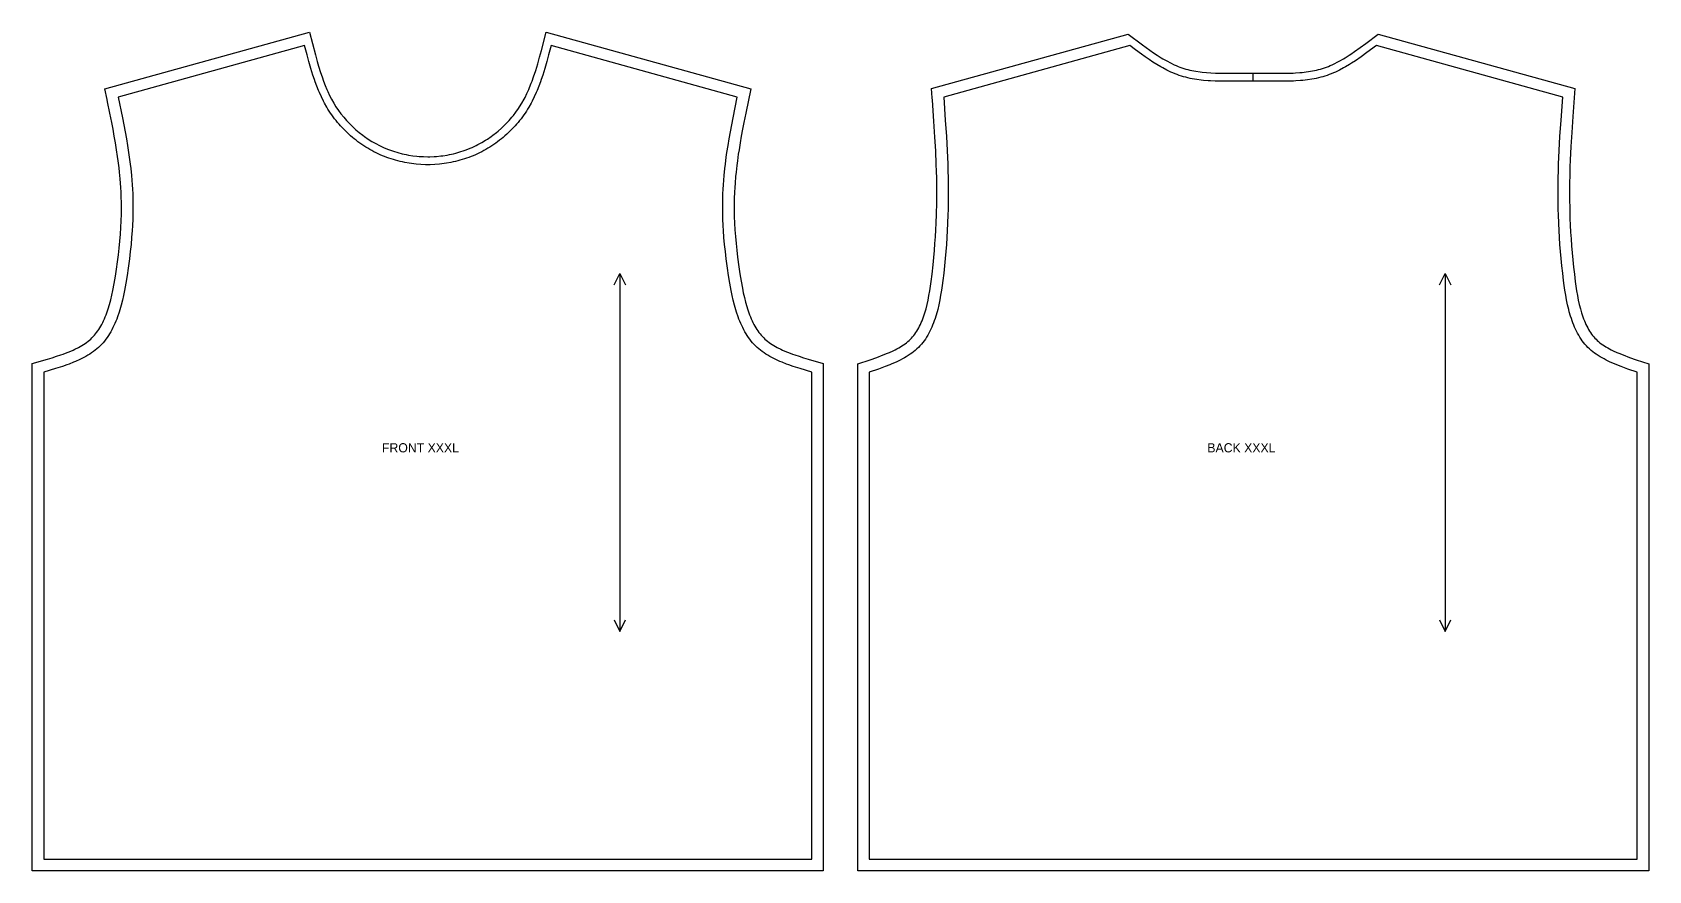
# Model space of a CAD drawing. Extents: x 24 to 1435, y 28 to 2189.
# Drawn here: x 25 to 1435, y 1457 to 2189 of the extents above; entities that cross this region are included whole.
import ezdxf

# ---------------------------------------------------------------- set-up
doc = ezdxf.new("R2010")
doc.units = 0
for name, color, linetype in [('CUT', 7, 'CONTINUOUS'), ('GRAIN', 3, 'CONTINUOUS'), ('NOTCH', 1, 'CONTINUOUS'), ('SEW', 5, 'CONTINUOUS'), ('TEXT', 2, 'CONTINUOUS')]:
    doc.layers.add(name, color=color, linetype=linetype)

msp = doc.modelspace()

# ---------------------------------------------------------------- linework, layer by layer
at = {"layer": 'CUT'}
for points in [[(90.204, 2129.991), (88.327, 2139.144), (266.711, 2188.542), (271.91, 2168.82), (273.544, 2162.935), (274.674, 2159.061), (276.455, 2153.335), (277.713, 2149.582), (279.038, 2145.887), (280.439, 2142.254), (281.924, 2138.689), (282.701, 2136.933), (284.33, 2133.476), (286.064, 2130.098), (287.914, 2126.8), (289.888, 2123.586), (291.987, 2120.466), (294.225, 2117.419), (296.595, 2114.452), (299.092, 2111.571), (300.386, 2110.165), (303.062, 2107.425), (305.849, 2104.787), (307.282, 2103.508), (310.224, 2101.034), (313.262, 2098.678), (314.815, 2097.545), (317.984, 2095.375), (321.233, 2093.337), (324.555, 2091.437), (327.943, 2089.679), (331.374, 2088.077), (334.867, 2086.618), (336.635, 2085.942), (340.209, 2084.699), (343.83, 2083.601), (347.492, 2082.648), (351.19, 2081.84), (353.05, 2081.491), (356.789, 2080.903), (360.549, 2080.461), (362.435, 2080.295), (366.215, 2080.074), (370, 2080), (371.893, 2080.018), (375.676, 2080.166), (377.565, 2080.295), (381.333, 2080.663), (383.211, 2080.903), (386.95, 2081.491), (388.81, 2081.84), (392.508, 2082.648), (394.344, 2083.106), (397.986, 2084.132), (401.585, 2085.303), (403.365, 2085.942), (406.887, 2087.33), (408.626, 2088.077), (412.057, 2089.679), (413.759, 2090.54), (417.115, 2092.37), (420.401, 2094.34), (422.016, 2095.375), (425.185, 2097.545), (426.738, 2098.678), (429.776, 2101.034), (431.259, 2102.257), (434.151, 2104.787), (436.938, 2107.425), (439.614, 2110.165), (440.908, 2111.571), (443.405, 2114.452), (444.606, 2115.925), (446.911, 2118.933), (449.08, 2122.017), (450.112, 2123.586), (452.086, 2126.8), (453.936, 2130.098), (454.817, 2131.777), (456.497, 2135.195), (458.076, 2138.689), (458.829, 2140.463), (460.271, 2144.062), (460.962, 2145.887), (462.287, 2149.582), (464.151, 2155.231), (465.896, 2160.993), (467.552, 2166.849), (469.152, 2172.783), (473.289, 2188.542), (651.673, 2139.144), (647.334, 2117.922), (645.742, 2109.916), (644.591, 2103.933), (643.488, 2097.97), (642.444, 2092.028), (641.469, 2086.108), (640.862, 2082.174), (640.024, 2076.293), (639.518, 2072.386), (638.844, 2066.547), (638.456, 2062.669), (637.974, 2056.874), (637.721, 2053.028), (637.524, 2049.182), (637.327, 2043.409), (637.262, 2039.555), (637.26, 2033.761), (637.369, 2027.945), (637.587, 2022.101), (637.911, 2016.222), (638.337, 2010.303), (638.862, 2004.336), (639.483, 1998.315), (640.197, 1992.235), (641.288, 1984.026), (642.21, 1977.763), (643.229, 1971.444), (644.367, 1965.191), (645.208, 1961.086), (646.125, 1957.053), (647.126, 1953.106), (648.218, 1949.265), (648.801, 1947.389), (650.043, 1943.737), (650.704, 1941.965), (651.392, 1940.232), (652.108, 1938.539), (652.851, 1936.889), (653.624, 1935.284), (654.425, 1933.724), (655.256, 1932.212), (656.115, 1930.749), (657.005, 1929.335), (657.925, 1927.973), (658.875, 1926.663), (659.856, 1925.405), (660.869, 1924.2), (661.915, 1923.047), (663, 1921.942), (664.089, 1920.916), (665.233, 1919.918), (666.429, 1918.948), (667.678, 1918.004), (668.979, 1917.087), (670.331, 1916.195), (671.734, 1915.327), (673.187, 1914.482), (674.688, 1913.66), (677.828, 1912.082), (679.464, 1911.325), (682.86, 1909.866), (684.615, 1909.164), (688.229, 1907.806), (690.084, 1907.148), (693.88, 1905.868), (697.776, 1904.624), (701.755, 1903.404), (715, 1899.464), (715, 1457), (25, 1457), (25, 1899.464), (38.245, 1903.404), (42.224, 1904.624), (46.12, 1905.868), (49.916, 1907.148), (51.771, 1907.806), (55.385, 1909.164), (57.14, 1909.866), (60.536, 1911.325), (62.172, 1912.082), (65.312, 1913.66), (66.813, 1914.482), (68.266, 1915.327), (69.669, 1916.195), (71.021, 1917.087), (72.322, 1918.004), (73.571, 1918.948), (74.767, 1919.918), (75.911, 1920.916), (77, 1921.942), (78.085, 1923.047), (79.131, 1924.2), (80.144, 1925.405), (81.125, 1926.663), (82.075, 1927.973), (82.995, 1929.335), (83.885, 1930.749), (84.744, 1932.212), (85.575, 1933.724), (86.376, 1935.284), (87.149, 1936.889), (87.892, 1938.539), (88.608, 1940.232), (89.296, 1941.965), (90.591, 1945.546), (91.199, 1947.389), (92.34, 1951.172), (93.386, 1955.068), (94.344, 1959.06), (95.221, 1963.131), (96.407, 1969.349), (97.462, 1975.653), (98.415, 1981.954), (99.277, 1988.146), (100.051, 1994.269), (100.734, 2000.328), (101.324, 2006.33), (101.816, 2012.281), (102.208, 2018.186), (102.497, 2024.053), (102.68, 2029.887), (102.752, 2035.695), (102.738, 2039.555), (102.62, 2045.334), (102.476, 2049.182), (102.279, 2053.028), (102.026, 2056.874), (101.718, 2060.734), (101.156, 2066.547), (100.718, 2070.437), (99.976, 2076.293), (99.427, 2080.211), (98.531, 2086.108), (97.556, 2092.028), (96.512, 2097.97), (95.409, 2103.933), (94.258, 2109.916), (92.666, 2117.922), (90.617, 2127.975)], [(810.026, 2131.275), (809.432, 2139.45), (980.93, 2186.942), (993.304, 2177.655), (996.581, 2175.248), (999.85, 2172.905), (1003.115, 2170.639), (1006.378, 2168.467), (1009.643, 2166.402), (1011.277, 2165.415), (1014.55, 2163.539), (1017.831, 2161.806), (1021.124, 2160.228), (1022.776, 2159.501), (1024.432, 2158.817), (1026.093, 2158.178), (1027.76, 2157.585), (1029.449, 2157.034), (1031.157, 2156.524), (1032.884, 2156.055), (1034.631, 2155.625), (1038.185, 2154.874), (1039.99, 2154.551), (1043.658, 2154.003), (1045.519, 2153.774), (1049.294, 2153.4), (1053.135, 2153.128), (1057.04, 2152.945), (1061.002, 2152.837), (1067.045, 2152.786), (1073.193, 2152.826), (1085.752, 2152.981), (1092.127, 2152.995), (1106.807, 2152.826), (1112.955, 2152.786), (1116.997, 2152.806), (1120.986, 2152.882), (1124.92, 2153.026), (1126.865, 2153.128), (1130.706, 2153.4), (1132.602, 2153.574), (1136.342, 2154.003), (1138.185, 2154.261), (1141.815, 2154.874), (1143.602, 2155.232), (1145.369, 2155.625), (1147.116, 2156.055), (1148.843, 2156.524), (1150.551, 2157.034), (1152.24, 2157.585), (1153.907, 2158.178), (1155.568, 2158.817), (1157.224, 2159.501), (1158.876, 2160.228), (1160.524, 2160.996), (1163.811, 2162.654), (1165.45, 2163.539), (1168.723, 2165.415), (1170.357, 2166.402), (1173.622, 2168.467), (1175.253, 2169.54), (1178.517, 2171.761), (1183.419, 2175.248), (1188.339, 2178.877), (1199.07, 2186.942), (1370.568, 2139.45), (1368.812, 2115.106), (1367.867, 2101.027), (1367.157, 2089.027), (1366.577, 2077.106), (1366.348, 2071.179), (1366.164, 2065.278), (1365.973, 2055.482), (1365.932, 2049.59), (1365.95, 2043.709), (1366.111, 2033.913), (1366.36, 2026.056), (1366.617, 2020.139), (1366.936, 2014.193), (1367.316, 2008.208), (1367.76, 2002.176), (1368.267, 1996.088), (1368.839, 1989.938), (1369.476, 1983.715), (1370.175, 1977.439), (1370.944, 1971.196), (1371.513, 1967.061), (1372.14, 1962.966), (1372.834, 1958.928), (1373.605, 1954.963), (1374.463, 1951.088), (1375.414, 1947.32), (1376.466, 1943.675), (1377.031, 1941.904), (1378.246, 1938.476), (1378.896, 1936.822), (1379.575, 1935.211), (1380.283, 1933.645), (1381.021, 1932.124), (1381.789, 1930.651), (1382.587, 1929.227), (1383.417, 1927.853), (1384.277, 1926.529), (1385.168, 1925.256), (1386.092, 1924.034), (1387.049, 1922.864), (1388.039, 1921.745), (1389.067, 1920.675), (1390.137, 1919.649), (1391.265, 1918.652), (1392.451, 1917.68), (1393.695, 1916.733), (1394.996, 1915.81), (1396.355, 1914.909), (1397.769, 1914.03), (1399.236, 1913.173), (1400.756, 1912.337), (1402.326, 1911.52), (1403.944, 1910.723), (1407.314, 1909.18), (1409.062, 1908.433), (1412.668, 1906.979), (1418.318, 1904.879), (1424.196, 1902.833), (1435, 1899.172), (1435, 1457), (745, 1457), (745, 1899.172), (755.804, 1902.833), (761.682, 1904.879), (767.332, 1906.979), (770.938, 1908.433), (772.686, 1909.18), (776.056, 1910.723), (777.674, 1911.52), (779.244, 1912.337), (780.764, 1913.173), (782.231, 1914.03), (783.645, 1914.909), (785.004, 1915.81), (786.305, 1916.733), (787.549, 1917.68), (788.735, 1918.652), (789.863, 1919.649), (790.933, 1920.675), (791.961, 1921.745), (792.951, 1922.864), (793.908, 1924.034), (794.832, 1925.256), (795.723, 1926.529), (796.583, 1927.853), (797.413, 1929.227), (798.211, 1930.651), (798.979, 1932.124), (799.717, 1933.645), (800.425, 1935.211), (801.104, 1936.822), (801.754, 1938.476), (802.375, 1940.17), (802.969, 1941.904), (804.073, 1945.481), (804.586, 1947.32), (805.537, 1951.088), (806.395, 1954.963), (807.166, 1958.928), (807.86, 1962.966), (808.487, 1967.061), (809.056, 1971.196), (809.825, 1977.439), (810.744, 1985.798), (811.359, 1991.995), (811.909, 1998.124), (812.395, 2004.192), (812.818, 2010.207), (813.178, 2016.179), (813.476, 2022.115), (813.778, 2029.988), (814.005, 2039.792), (814.062, 2045.669), (814.061, 2051.552), (813.93, 2061.358), (813.78, 2067.242), (813.581, 2073.152), (813.053, 2085.044), (812.382, 2097.019), (811.468, 2111.076), (810.174, 2129.25)]]:
    msp.add_lwpolyline(points, close=True, dxfattribs=at)
at = {"layer": 'GRAIN'}
for points in [[(532.5, 1968.2), (537.5, 1978.2), (542.5, 1968.2)], [(537.5, 1978.2), (537.5, 1665.8)], [(1252.5, 1968.2), (1257.5, 1978.2), (1262.5, 1968.2)], [(1257.5, 1978.2), (1257.5, 1665.8)], [(532.5, 1675.8), (537.5, 1665.8), (542.5, 1675.8)], [(1252.5, 1675.8), (1257.5, 1665.8), (1262.5, 1675.8)]]:
    msp.add_lwpolyline(points, dxfattribs=at)
at = {"layer": 'NOTCH'}
msp.add_lwpolyline([(1090, 2146), (1090, 2153)], dxfattribs=at)
at = {"layer": 'SEW'}
for points in [[(100, 2132), (103.676, 2113.85), (104.852, 2107.804), (105.986, 2101.76), (107.067, 2095.721), (108.084, 2089.685), (109.027, 2083.655), (109.61, 2079.638), (110.406, 2073.617), (110.881, 2069.608), (111.5, 2063.6), (111.847, 2059.599), (112.138, 2055.605), (112.371, 2051.618), (112.548, 2047.633), (112.71, 2041.653), (112.751, 2037.663), (112.715, 2031.669), (112.564, 2025.658), (112.303, 2019.625), (112.069, 2015.587), (111.631, 2009.504), (111.092, 2003.383), (110.456, 1997.218), (109.726, 1991.003), (108.614, 1982.628), (107.675, 1976.247), (106.629, 1969.762), (105.448, 1963.276), (104.567, 1958.979), (103.599, 1954.719), (102.532, 1950.514), (101.356, 1946.377), (100.723, 1944.34), (99.361, 1940.336), (98.629, 1938.373), (97.861, 1936.44), (97.056, 1934.537), (96.213, 1932.667), (95.33, 1930.831), (94.406, 1929.032), (93.439, 1927.271), (92.428, 1925.551), (91.371, 1923.873), (90.268, 1922.239), (89.116, 1920.651), (87.915, 1919.111), (86.663, 1917.622), (85.358, 1916.184), (84, 1914.8), (82.628, 1913.508), (81.206, 1912.267), (79.735, 1911.074), (78.219, 1909.928), (76.658, 1908.827), (75.054, 1907.769), (73.41, 1906.751), (71.728, 1905.773), (70.009, 1904.832), (68.255, 1903.926), (66.469, 1903.053), (62.805, 1901.398), (60.932, 1900.613), (57.112, 1899.116), (55.169, 1898.401), (51.228, 1897.027), (45.205, 1895.079), (35, 1892), (35, 1467), (705, 1467), (705, 1892), (694.795, 1895.079), (688.772, 1897.027), (684.831, 1898.401), (682.888, 1899.116), (679.068, 1900.613), (677.195, 1901.398), (673.531, 1903.053), (671.745, 1903.926), (669.991, 1904.832), (668.272, 1905.773), (666.59, 1906.751), (664.946, 1907.769), (663.342, 1908.827), (661.781, 1909.928), (660.265, 1911.074), (658.794, 1912.267), (657.372, 1913.508), (656, 1914.8), (654.642, 1916.184), (653.337, 1917.622), (652.085, 1919.111), (650.884, 1920.651), (649.732, 1922.239), (648.629, 1923.873), (647.572, 1925.551), (646.561, 1927.271), (645.594, 1929.032), (644.67, 1930.831), (643.787, 1932.667), (642.944, 1934.537), (642.139, 1936.44), (641.371, 1938.373), (640.639, 1940.336), (639.277, 1944.34), (638.644, 1946.377), (637.468, 1950.514), (636.401, 1954.719), (635.433, 1958.979), (634.552, 1963.276), (633.371, 1969.762), (632.325, 1976.247), (631.386, 1982.628), (630.274, 1991.003), (629.544, 1997.218), (628.908, 2003.383), (628.369, 2009.504), (627.931, 2015.587), (627.697, 2019.625), (627.436, 2025.658), (627.285, 2031.669), (627.249, 2037.663), (627.29, 2041.653), (627.452, 2047.633), (627.629, 2051.618), (627.862, 2055.605), (628.153, 2059.599), (628.5, 2063.6), (629.119, 2069.608), (629.594, 2073.617), (630.39, 2079.638), (630.973, 2083.655), (631.916, 2089.685), (632.933, 2095.721), (634.014, 2101.76), (635.148, 2107.804), (636.324, 2113.85), (640, 2132), (477.5, 2177), (475.385, 2168.986), (473.749, 2163), (472.033, 2157.057), (470.202, 2151.172), (468.901, 2147.29), (468.222, 2145.364), (466.803, 2141.544), (465.291, 2137.771), (464.498, 2135.904), (462.829, 2132.211), (461.044, 2128.58), (460.104, 2126.788), (458.123, 2123.257), (457.08, 2121.519), (456, 2119.8), (454.888, 2118.109), (453.738, 2116.439), (452.553, 2114.789), (451.332, 2113.162), (450.075, 2111.556), (448.785, 2109.974), (447.462, 2108.416), (446.106, 2106.882), (444.718, 2105.374), (443.299, 2103.892), (441.849, 2102.437), (440.371, 2101.009), (438.863, 2099.61), (437.327, 2098.239), (435.764, 2096.899), (434.174, 2095.589), (432.559, 2094.31), (430.918, 2093.063), (429.253, 2091.849), (427.565, 2090.668), (425.854, 2089.521), (424.121, 2088.41), (422.366, 2087.334), (420.591, 2086.294), (418.796, 2085.291), (416.982, 2084.326), (415.15, 2083.4), (413.311, 2082.518), (411.456, 2081.675), (409.585, 2080.871), (407.699, 2080.105), (405.798, 2079.379), (403.884, 2078.691), (401.957, 2078.043), (400.018, 2077.433), (398.068, 2076.863), (396.107, 2076.332), (394.137, 2075.84), (392.157, 2075.387), (390.169, 2074.973), (386.171, 2074.264), (384.163, 2073.968), (380.132, 2073.494), (376.085, 2073.178), (372.029, 2073.02), (370, 2073), (367.971, 2073.02), (363.915, 2073.178), (359.868, 2073.494), (355.837, 2073.968), (353.829, 2074.264), (349.831, 2074.973), (347.843, 2075.387), (345.863, 2075.84), (343.893, 2076.332), (341.932, 2076.863), (339.982, 2077.433), (338.043, 2078.043), (336.116, 2078.691), (334.202, 2079.379), (332.301, 2080.105), (330.415, 2080.871), (328.544, 2081.675), (326.689, 2082.518), (324.85, 2083.4), (323.018, 2084.326), (321.204, 2085.291), (319.409, 2086.294), (317.634, 2087.334), (315.879, 2088.41), (314.146, 2089.521), (312.435, 2090.668), (310.747, 2091.849), (309.082, 2093.063), (307.441, 2094.31), (305.826, 2095.589), (304.236, 2096.899), (302.673, 2098.239), (301.137, 2099.61), (299.629, 2101.009), (298.151, 2102.437), (296.701, 2103.892), (295.282, 2105.374), (293.894, 2106.882), (292.538, 2108.416), (291.215, 2109.974), (289.925, 2111.556), (288.668, 2113.162), (287.447, 2114.789), (286.262, 2116.439), (285.112, 2118.109), (284, 2119.8), (282.92, 2121.519), (281.877, 2123.257), (279.896, 2126.788), (278.956, 2128.58), (277.171, 2132.211), (275.502, 2135.904), (274.709, 2137.771), (273.197, 2141.544), (271.778, 2145.364), (271.099, 2147.29), (269.798, 2151.172), (267.967, 2157.057), (266.251, 2163), (264.615, 2168.986), (262.5, 2177)], [(820, 2132), (821.445, 2111.76), (822.364, 2097.625), (823.04, 2085.55), (823.574, 2073.527), (823.776, 2067.539), (823.928, 2061.569), (824.061, 2051.604), (824.062, 2045.622), (824.004, 2039.644), (823.886, 2033.664), (823.773, 2029.672), (823.465, 2021.663), (823.162, 2015.627), (822.796, 2009.556), (822.367, 2003.442), (821.873, 1997.278), (821.314, 1991.054), (820.69, 1984.765), (820, 1978.4), (819.244, 1972.028), (818.685, 1967.761), (818.066, 1963.494), (817.378, 1959.244), (816.606, 1955.026), (815.741, 1950.853), (814.77, 1946.742), (814.241, 1944.714), (813.089, 1940.723), (812.463, 1938.763), (811.801, 1936.83), (811.103, 1934.926), (810.366, 1933.051), (809.59, 1931.209), (808.772, 1929.401), (807.911, 1927.628), (807.007, 1925.894), (806.056, 1924.199), (805.059, 1922.545), (804.013, 1920.935), (802.916, 1919.37), (801.768, 1917.852), (800.567, 1916.383), (799.312, 1914.965), (798, 1913.6), (796.637, 1912.293), (795.219, 1911.039), (793.749, 1909.834), (792.229, 1908.676), (790.661, 1907.564), (789.048, 1906.494), (787.392, 1905.465), (785.696, 1904.474), (783.962, 1903.52), (782.192, 1902.599), (780.389, 1901.71), (778.555, 1900.85), (774.804, 1899.21), (772.891, 1898.425), (769.004, 1896.913), (763.055, 1894.758), (755, 1892), (755, 1467), (1425, 1467), (1425, 1892), (1416.945, 1894.758), (1410.996, 1896.913), (1407.109, 1898.425), (1405.196, 1899.21), (1401.445, 1900.85), (1399.611, 1901.71), (1397.808, 1902.599), (1396.038, 1903.52), (1394.304, 1904.474), (1392.608, 1905.465), (1390.952, 1906.494), (1389.339, 1907.564), (1387.771, 1908.676), (1386.251, 1909.834), (1384.781, 1911.039), (1383.363, 1912.293), (1382, 1913.6), (1380.688, 1914.965), (1379.433, 1916.383), (1378.232, 1917.852), (1377.084, 1919.37), (1375.987, 1920.935), (1374.941, 1922.545), (1373.944, 1924.199), (1372.993, 1925.894), (1372.089, 1927.628), (1371.228, 1929.401), (1370.41, 1931.209), (1369.634, 1933.051), (1368.897, 1934.926), (1368.199, 1936.83), (1367.537, 1938.763), (1366.911, 1940.723), (1365.759, 1944.714), (1365.23, 1946.742), (1364.259, 1950.853), (1363.394, 1955.026), (1362.622, 1959.244), (1361.934, 1963.494), (1361.315, 1967.761), (1360.756, 1972.028), (1360, 1978.4), (1359.31, 1984.765), (1358.686, 1991.054), (1358.127, 1997.278), (1357.633, 2003.442), (1357.204, 2009.556), (1356.838, 2015.627), (1356.535, 2021.663), (1356.227, 2029.672), (1356.114, 2033.664), (1355.996, 2039.644), (1355.938, 2045.622), (1355.939, 2051.604), (1356.072, 2061.569), (1356.224, 2067.539), (1356.426, 2073.527), (1356.96, 2085.55), (1357.636, 2097.625), (1358.555, 2111.76), (1360, 2132), (1197.5, 2177), (1189.199, 2170.802), (1184.187, 2167.187), (1179.133, 2163.714), (1175.731, 2161.504), (1174.019, 2160.436), (1170.568, 2158.387), (1168.829, 2157.408), (1165.32, 2155.555), (1163.548, 2154.684), (1161.765, 2153.852), (1159.969, 2153.061), (1158.16, 2152.315), (1156.337, 2151.614), (1154.5, 2150.96), (1152.638, 2150.352), (1150.761, 2149.792), (1148.871, 2149.279), (1146.966, 2148.809), (1145.049, 2148.383), (1143.118, 2147.997), (1141.176, 2147.649), (1137.255, 2147.062), (1133.292, 2146.608), (1131.295, 2146.425), (1127.273, 2146.14), (1125.249, 2146.034), (1121.178, 2145.885), (1117.078, 2145.807), (1112.954, 2145.786), (1106.729, 2145.826), (1092.096, 2145.995), (1085.808, 2145.982), (1073.271, 2145.826), (1067.046, 2145.786), (1060.869, 2145.838), (1056.783, 2145.95), (1052.727, 2146.14), (1050.712, 2146.27), (1046.708, 2146.608), (1044.721, 2146.82), (1040.779, 2147.338), (1038.824, 2147.649), (1036.882, 2147.997), (1034.951, 2148.383), (1033.034, 2148.809), (1031.129, 2149.279), (1029.239, 2149.792), (1027.362, 2150.352), (1025.5, 2150.96), (1023.663, 2151.614), (1021.84, 2152.315), (1020.031, 2153.061), (1018.235, 2153.852), (1016.452, 2154.684), (1014.68, 2155.555), (1011.171, 2157.408), (1009.432, 2158.387), (1005.981, 2160.436), (1002.565, 2162.597), (999.177, 2164.852), (995.813, 2167.187), (992.468, 2169.585), (987.476, 2173.266), (982.5, 2177)]]:
    msp.add_lwpolyline(points, close=True, dxfattribs=at)

# ---------------------------------------------------------------- texts
at = {"layer": 'TEXT'}
for s, p in [('FRONT XXXL', (330, 1822)), ('BACK XXXL', (1050, 1822))]:
    msp.add_text(s, height=8, dxfattribs=at).set_placement(p)

doc.saveas('drawing.dxf')
